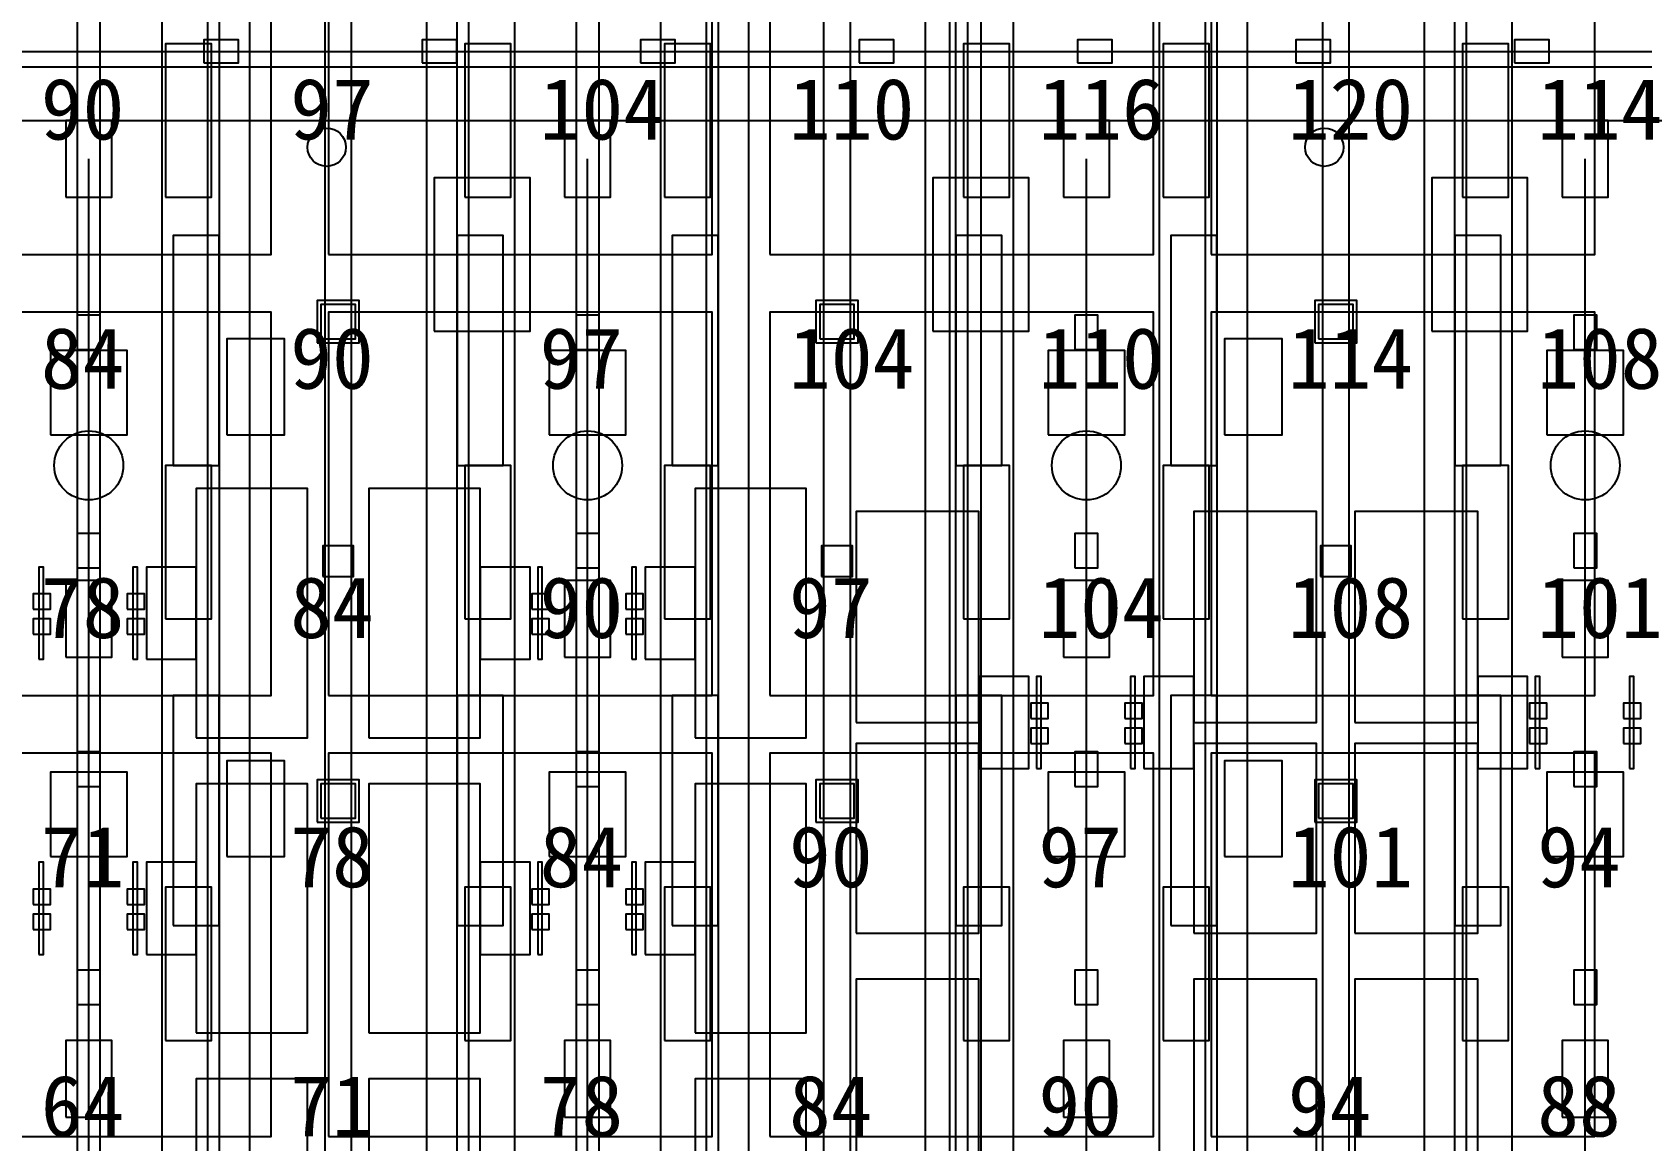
# Model space of a CAD drawing. Header units: metres. Extents: x -1640 to 1560, y -268 to 2338.
# Drawn here: x -243.22 to -201.28, y 1616.39 to 1645.3 of the extents above; entities that cross this region are included whole.
import ezdxf

# ---------------------------------------------------------------- set-up
doc = ezdxf.new("R2010")
doc.units = ezdxf.units.M
for name, color, linetype in [('1F_CHL', 4, 'Continuous'), ('1F_PUMP', 2, 'Continuous'), ('1F_SCR', 3, 'Continuous'), ('1F_STRUCT_COLUMN', 8, 'Continuous'), ('2F_CSF_LATERAL_RACK_CONCEPT', 9, 'Continuous'), ('2F_RFG', 5, 'Continuous'), ('2F_STRUCT_COLUMN', 8, 'Continuous'), ('2F_VMB', 6, 'Continuous'), ('3F_CLEANROOM_OVERHEAD_PIPE_DUCT_CONCEPT', 9, 'Continuous'), ('3F_CVD', 3, 'Continuous'), ('3F_EHS_EGRESS_DIST_M', 2, 'Continuous'), ('3F_EHS_EXTINGUISHER_HYDRANT_CABINET_CONCEPT', 1, 'Continuous'), ('3F_EHS_GAS_DETECTOR', 6, 'Continuous'), ('3F_FOUP', 5, 'Continuous'), ('3F_OHT', 9, 'Continuous'), ('3F_OHTV', 1, 'Continuous'), ('3F_PHOTO', 1, 'Continuous'), ('3F_STK', 3, 'Continuous'), ('3F_STRUCT_COLUMN', 8, 'Continuous'), ('3F_TBAR', 6, 'Continuous'), ('4F_FFU', 1, 'Continuous'), ('4F_STRUCT_PLENUM_TRUSS_CONCEPT', 9, 'Continuous'), ('5F_CHL', 4, 'Continuous'), ('5F_PUMP', 2, 'Continuous'), ('5F_SCR', 3, 'Continuous'), ('5F_STRUCT_COLUMN', 8, 'Continuous'), ('6F_CSF_LATERAL_RACK_CONCEPT', 9, 'Continuous'), ('6F_RFG', 5, 'Continuous'), ('6F_STRUCT_COLUMN', 8, 'Continuous'), ('6F_VMB', 6, 'Continuous'), ('7F_CLEANROOM_OVERHEAD_PIPE_DUCT_CONCEPT', 9, 'Continuous'), ('7F_CVD', 3, 'Continuous'), ('7F_EHS_EGRESS_DIST_M', 2, 'Continuous'), ('7F_EHS_EXTINGUISHER_HYDRANT_CABINET_CONCEPT', 1, 'Continuous'), ('7F_EHS_GAS_DETECTOR', 6, 'Continuous'), ('7F_FOUP', 5, 'Continuous'), ('7F_OHT', 9, 'Continuous'), ('7F_OHTV', 1, 'Continuous'), ('7F_PHOTO', 1, 'Continuous'), ('7F_STK', 3, 'Continuous'), ('7F_STRUCT_COLUMN', 8, 'Continuous'), ('7F_TBAR', 6, 'Continuous'), ('8F_FFU', 1, 'Continuous'), ('8F_STRUCT_PLENUM_TRUSS_CONCEPT', 9, 'Continuous'), ('EHS_TREATED_EXHAUST', 30, 'Continuous'), ('UTIL_PCW.R_CONCEPT', 1, 'Continuous'), ('UTIL_PCW.S_CONCEPT', 6, 'Continuous')]:
    doc.layers.add(name, color=color, linetype=linetype)

msp = doc.modelspace()

# ---------------------------------------------------------------- linework, layer by layer
at = {"layer": '1F_CHL'}
for points in [[(-238.15, 1634.8), (-236.65, 1634.8), (-236.65, 1637.3), (-238.15, 1637.3)], [(-212.15, 1634.8), (-210.65, 1634.8), (-210.65, 1637.3), (-212.15, 1637.3)], [(-238.15, 1623.8), (-236.65, 1623.8), (-236.65, 1626.3), (-238.15, 1626.3)], [(-212.15, 1623.8), (-210.65, 1623.8), (-210.65, 1626.3), (-212.15, 1626.3)]]:
    msp.add_lwpolyline(points, close=True, dxfattribs=at)
at = {"layer": '1F_PUMP'}
for points in [[(-239.75, 1641), (-238.55, 1641), (-238.55, 1645), (-239.75, 1645)], [(-231.95, 1641), (-230.75, 1641), (-230.75, 1645), (-231.95, 1645)], [(-226.75, 1641), (-225.55, 1641), (-225.55, 1645), (-226.75, 1645)], [(-218.95, 1641), (-217.75, 1641), (-217.75, 1645), (-218.95, 1645)], [(-213.75, 1641), (-212.55, 1641), (-212.55, 1645), (-213.75, 1645)], [(-205.95, 1641), (-204.75, 1641), (-204.75, 1645), (-205.95, 1645)], [(-239.75, 1630), (-238.55, 1630), (-238.55, 1634), (-239.75, 1634)], [(-231.95, 1630), (-230.75, 1630), (-230.75, 1634), (-231.95, 1634)], [(-226.75, 1630), (-225.55, 1630), (-225.55, 1634), (-226.75, 1634)], [(-218.95, 1630), (-217.75, 1630), (-217.75, 1634), (-218.95, 1634)], [(-213.75, 1630), (-212.55, 1630), (-212.55, 1634), (-213.75, 1634)], [(-205.95, 1630), (-204.75, 1630), (-204.75, 1634), (-205.95, 1634)], [(-239.75, 1619), (-238.55, 1619), (-238.55, 1623), (-239.75, 1623)], [(-231.95, 1619), (-230.75, 1619), (-230.75, 1623), (-231.95, 1623)], [(-226.75, 1619), (-225.55, 1619), (-225.55, 1623), (-226.75, 1623)], [(-218.95, 1619), (-217.75, 1619), (-217.75, 1623), (-218.95, 1623)], [(-213.75, 1619), (-212.55, 1619), (-212.55, 1623), (-213.75, 1623)], [(-205.95, 1619), (-204.75, 1619), (-204.75, 1623), (-205.95, 1623)]]:
    msp.add_lwpolyline(points, close=True, dxfattribs=at)
at = {"layer": '1F_SCR'}
for points in [[(-242.75, 1634.8), (-240.75, 1634.8), (-240.75, 1637), (-242.75, 1637)], [(-229.75, 1634.8), (-227.75, 1634.8), (-227.75, 1637), (-229.75, 1637)], [(-216.75, 1634.8), (-214.75, 1634.8), (-214.75, 1637), (-216.75, 1637)], [(-203.75, 1634.8), (-201.75, 1634.8), (-201.75, 1637), (-203.75, 1637)], [(-242.75, 1623.8), (-240.75, 1623.8), (-240.75, 1626), (-242.75, 1626)], [(-229.75, 1623.8), (-227.75, 1623.8), (-227.75, 1626), (-229.75, 1626)], [(-216.75, 1623.8), (-214.75, 1623.8), (-214.75, 1626), (-216.75, 1626)], [(-203.75, 1623.8), (-201.75, 1623.8), (-201.75, 1626), (-203.75, 1626)]]:
    msp.add_lwpolyline(points, close=True, dxfattribs=at)
at = {"layer": '1F_STRUCT_COLUMN'}
for points in [[(-235.8, 1637.2), (-234.7, 1637.2), (-234.7, 1638.3), (-235.8, 1638.3)], [(-222.8, 1637.2), (-221.7, 1637.2), (-221.7, 1638.3), (-222.8, 1638.3)], [(-209.8, 1637.2), (-208.7, 1637.2), (-208.7, 1638.3), (-209.8, 1638.3)], [(-235.8, 1624.7), (-234.7, 1624.7), (-234.7, 1625.8), (-235.8, 1625.8)], [(-222.8, 1624.7), (-221.7, 1624.7), (-221.7, 1625.8), (-222.8, 1625.8)], [(-209.8, 1624.7), (-208.7, 1624.7), (-208.7, 1625.8), (-209.8, 1625.8)]]:
    msp.add_lwpolyline(points, close=True, dxfattribs=at)
at = {"layer": '2F_CSF_LATERAL_RACK_CONCEPT'}
for points in [[(-238.35, 1573), (-237.55, 1573), (-237.55, 1719), (-238.35, 1719)], [(-232.95, 1573), (-232.15, 1573), (-232.15, 1719), (-232.95, 1719)], [(-225.35, 1573), (-224.55, 1573), (-224.55, 1719), (-225.35, 1719)], [(-219.95, 1573), (-219.15, 1573), (-219.15, 1719), (-219.95, 1719)], [(-212.35, 1573), (-211.55, 1573), (-211.55, 1719), (-212.35, 1719)], [(-206.95, 1573), (-206.15, 1573), (-206.15, 1719), (-206.95, 1719)]]:
    msp.add_lwpolyline(points, close=True, dxfattribs=at)
at = {"layer": '2F_RFG'}
for points in [[(-239.55, 1634), (-238.35, 1634), (-238.35, 1640), (-239.55, 1640)], [(-232.15, 1634), (-230.95, 1634), (-230.95, 1640), (-232.15, 1640)], [(-226.55, 1634), (-225.35, 1634), (-225.35, 1640), (-226.55, 1640)], [(-219.15, 1634), (-217.95, 1634), (-217.95, 1640), (-219.15, 1640)], [(-213.55, 1634), (-212.35, 1634), (-212.35, 1640), (-213.55, 1640)], [(-206.15, 1634), (-204.95, 1634), (-204.95, 1640), (-206.15, 1640)], [(-239.55, 1622), (-238.35, 1622), (-238.35, 1628), (-239.55, 1628)], [(-232.15, 1622), (-230.95, 1622), (-230.95, 1628), (-232.15, 1628)], [(-226.55, 1622), (-225.35, 1622), (-225.35, 1628), (-226.55, 1628)], [(-219.15, 1622), (-217.95, 1622), (-217.95, 1628), (-219.15, 1628)], [(-213.55, 1622), (-212.35, 1622), (-212.35, 1628), (-213.55, 1628)], [(-206.15, 1622), (-204.95, 1622), (-204.95, 1628), (-206.15, 1628)]]:
    msp.add_lwpolyline(points, close=True, dxfattribs=at)
at = {"layer": '2F_STRUCT_COLUMN'}
for points in [[(-235.7, 1637.3), (-234.8, 1637.3), (-234.8, 1638.2), (-235.7, 1638.2)], [(-222.7, 1637.3), (-221.8, 1637.3), (-221.8, 1638.2), (-222.7, 1638.2)], [(-209.7, 1637.3), (-208.8, 1637.3), (-208.8, 1638.2), (-209.7, 1638.2)], [(-235.7, 1624.8), (-234.8, 1624.8), (-234.8, 1625.7), (-235.7, 1625.7)], [(-222.7, 1624.8), (-221.8, 1624.8), (-221.8, 1625.7), (-222.7, 1625.7)], [(-209.7, 1624.8), (-208.8, 1624.8), (-208.8, 1625.7), (-209.7, 1625.7)]]:
    msp.add_lwpolyline(points, close=True, dxfattribs=at)
at = {"layer": '2F_VMB'}
for points in [[(-242.35, 1641), (-241.15, 1641), (-241.15, 1643), (-242.35, 1643)], [(-229.35, 1641), (-228.15, 1641), (-228.15, 1643), (-229.35, 1643)], [(-216.35, 1641), (-215.15, 1641), (-215.15, 1643), (-216.35, 1643)], [(-203.35, 1641), (-202.15, 1641), (-202.15, 1643), (-203.35, 1643)], [(-242.35, 1629), (-241.15, 1629), (-241.15, 1631), (-242.35, 1631)], [(-229.35, 1629), (-228.15, 1629), (-228.15, 1631), (-229.35, 1631)], [(-216.35, 1629), (-215.15, 1629), (-215.15, 1631), (-216.35, 1631)], [(-203.35, 1629), (-202.15, 1629), (-202.15, 1631), (-203.35, 1631)], [(-242.35, 1617), (-241.15, 1617), (-241.15, 1619), (-242.35, 1619)], [(-229.35, 1617), (-228.15, 1617), (-228.15, 1619), (-229.35, 1619)], [(-216.35, 1617), (-215.15, 1617), (-215.15, 1619), (-216.35, 1619)], [(-203.35, 1617), (-202.15, 1617), (-202.15, 1619), (-203.35, 1619)]]:
    msp.add_lwpolyline(points, close=True, dxfattribs=at)
at = {"layer": '3F_CLEANROOM_OVERHEAD_PIPE_DUCT_CONCEPT'}
for points in [[(-239.85, 1572), (-238.65, 1572), (-238.65, 1720), (-239.85, 1720)], [(-231.85, 1572), (-230.65, 1572), (-230.65, 1720), (-231.85, 1720)], [(-226.85, 1572), (-225.65, 1572), (-225.65, 1720), (-226.85, 1720)], [(-218.85, 1572), (-217.65, 1572), (-217.65, 1720), (-218.85, 1720)], [(-213.85, 1572), (-212.65, 1572), (-212.65, 1720), (-213.85, 1720)], [(-205.85, 1572), (-204.65, 1572), (-204.65, 1720), (-205.85, 1720)]]:
    msp.add_lwpolyline(points, close=True, dxfattribs=at)
at = {"layer": '3F_CVD'}
for points in [[(-238.95, 1626.9), (-236.05, 1626.9), (-236.05, 1633.4), (-238.95, 1633.4)], [(-234.45, 1626.9), (-231.55, 1626.9), (-231.55, 1633.4), (-234.45, 1633.4)], [(-225.95, 1626.9), (-223.05, 1626.9), (-223.05, 1633.4), (-225.95, 1633.4)], [(-240.25, 1628.95), (-238.95, 1628.95), (-238.95, 1631.35), (-240.25, 1631.35)], [(-231.55, 1628.95), (-230.25, 1628.95), (-230.25, 1631.35), (-231.55, 1631.35)], [(-227.25, 1628.95), (-225.95, 1628.95), (-225.95, 1631.35), (-227.25, 1631.35)], [(-238.95, 1619.2), (-236.05, 1619.2), (-236.05, 1625.7), (-238.95, 1625.7)], [(-234.45, 1619.2), (-231.55, 1619.2), (-231.55, 1625.7), (-234.45, 1625.7)], [(-225.95, 1619.2), (-223.05, 1619.2), (-223.05, 1625.7), (-225.95, 1625.7)], [(-240.25, 1621.25), (-238.95, 1621.25), (-238.95, 1623.65), (-240.25, 1623.65)], [(-231.55, 1621.25), (-230.25, 1621.25), (-230.25, 1623.65), (-231.55, 1623.65)], [(-227.25, 1621.25), (-225.95, 1621.25), (-225.95, 1623.65), (-227.25, 1623.65)], [(-238.95, 1611.5), (-236.05, 1611.5), (-236.05, 1618), (-238.95, 1618)], [(-234.45, 1611.5), (-231.55, 1611.5), (-231.55, 1618), (-234.45, 1618)], [(-225.95, 1611.5), (-223.05, 1611.5), (-223.05, 1618), (-225.95, 1618)]]:
    msp.add_lwpolyline(points, close=True, dxfattribs=at)
at = {"layer": '3F_EHS_EXTINGUISHER_HYDRANT_CABINET_CONCEPT'}
for centre in [(-235.55, 1642.3), (-209.55, 1642.3)]:
    msp.add_circle(centre, 0.5, dxfattribs=at)
at = {"layer": '3F_EHS_GAS_DETECTOR'}
for centre in [(-241.75, 1634), (-228.75, 1634), (-215.75, 1634), (-202.75, 1634)]:
    msp.add_circle(centre, 0.9, dxfattribs=at)
at = {"layer": '3F_FOUP'}
for points in [[(-243.2, 1630.25), (-242.75, 1630.25), (-242.75, 1630.65), (-243.2, 1630.65)], [(-240.75, 1630.25), (-240.3, 1630.25), (-240.3, 1630.65), (-240.75, 1630.65)], [(-230.2, 1630.25), (-229.75, 1630.25), (-229.75, 1630.65), (-230.2, 1630.65)], [(-227.75, 1630.25), (-227.3, 1630.25), (-227.3, 1630.65), (-227.75, 1630.65)], [(-243.2, 1629.6), (-242.75, 1629.6), (-242.75, 1630), (-243.2, 1630)], [(-240.75, 1629.6), (-240.3, 1629.6), (-240.3, 1630), (-240.75, 1630)], [(-230.2, 1629.6), (-229.75, 1629.6), (-229.75, 1630), (-230.2, 1630)], [(-227.75, 1629.6), (-227.3, 1629.6), (-227.3, 1630), (-227.75, 1630)], [(-217.2, 1627.4), (-216.75, 1627.4), (-216.75, 1627.8), (-217.2, 1627.8)], [(-214.75, 1627.4), (-214.3, 1627.4), (-214.3, 1627.8), (-214.75, 1627.8)], [(-204.2, 1627.4), (-203.75, 1627.4), (-203.75, 1627.8), (-204.2, 1627.8)], [(-201.75, 1627.4), (-201.3, 1627.4), (-201.3, 1627.8), (-201.75, 1627.8)], [(-217.2, 1626.75), (-216.75, 1626.75), (-216.75, 1627.15), (-217.2, 1627.15)], [(-214.75, 1626.75), (-214.3, 1626.75), (-214.3, 1627.15), (-214.75, 1627.15)], [(-204.2, 1626.75), (-203.75, 1626.75), (-203.75, 1627.15), (-204.2, 1627.15)], [(-201.75, 1626.75), (-201.3, 1626.75), (-201.3, 1627.15), (-201.75, 1627.15)], [(-243.2, 1622.55), (-242.75, 1622.55), (-242.75, 1622.95), (-243.2, 1622.95)], [(-240.75, 1622.55), (-240.3, 1622.55), (-240.3, 1622.95), (-240.75, 1622.95)], [(-230.2, 1622.55), (-229.75, 1622.55), (-229.75, 1622.95), (-230.2, 1622.95)], [(-227.75, 1622.55), (-227.3, 1622.55), (-227.3, 1622.95), (-227.75, 1622.95)], [(-243.2, 1621.9), (-242.75, 1621.9), (-242.75, 1622.3), (-243.2, 1622.3)], [(-240.75, 1621.9), (-240.3, 1621.9), (-240.3, 1622.3), (-240.75, 1622.3)], [(-230.2, 1621.9), (-229.75, 1621.9), (-229.75, 1622.3), (-230.2, 1622.3)], [(-227.75, 1621.9), (-227.3, 1621.9), (-227.3, 1622.3), (-227.75, 1622.3)]]:
    msp.add_lwpolyline(points, close=True, dxfattribs=at)
at = {"layer": '3F_OHT'}
for p, q in [((-281, 1644.8), (-59.5, 1644.8)), ((-241.75, 1572), (-241.75, 1642)), ((-228.75, 1572), (-228.75, 1642)), ((-215.75, 1572), (-215.75, 1642)), ((-202.75, 1572), (-202.75, 1642))]:
    msp.add_line(p, q, dxfattribs=at)
at = {"layer": '3F_OHTV'}
for points in [[(-238.75, 1644.5), (-237.85, 1644.5), (-237.85, 1645.1), (-238.75, 1645.1)], [(-233.06, 1644.5), (-232.16, 1644.5), (-232.16, 1645.1), (-233.06, 1645.1)], [(-227.37, 1644.5), (-226.47, 1644.5), (-226.47, 1645.1), (-227.37, 1645.1)], [(-221.67, 1644.5), (-220.77, 1644.5), (-220.77, 1645.1), (-221.67, 1645.1)], [(-215.98, 1644.5), (-215.08, 1644.5), (-215.08, 1645.1), (-215.98, 1645.1)], [(-210.29, 1644.5), (-209.39, 1644.5), (-209.39, 1645.1), (-210.29, 1645.1)], [(-204.59, 1644.5), (-203.69, 1644.5), (-203.69, 1645.1), (-204.59, 1645.1)], [(-242.05, 1637.02), (-241.45, 1637.02), (-241.45, 1637.92), (-242.05, 1637.92)], [(-229.05, 1637.02), (-228.45, 1637.02), (-228.45, 1637.92), (-229.05, 1637.92)], [(-216.05, 1637.02), (-215.45, 1637.02), (-215.45, 1637.92), (-216.05, 1637.92)], [(-203.05, 1637.02), (-202.45, 1637.02), (-202.45, 1637.92), (-203.05, 1637.92)], [(-242.05, 1631.33), (-241.45, 1631.33), (-241.45, 1632.23), (-242.05, 1632.23)], [(-229.05, 1631.33), (-228.45, 1631.33), (-228.45, 1632.23), (-229.05, 1632.23)], [(-216.05, 1631.33), (-215.45, 1631.33), (-215.45, 1632.23), (-216.05, 1632.23)], [(-203.05, 1631.33), (-202.45, 1631.33), (-202.45, 1632.23), (-203.05, 1632.23)], [(-242.05, 1625.63), (-241.45, 1625.63), (-241.45, 1626.53), (-242.05, 1626.53)], [(-229.05, 1625.63), (-228.45, 1625.63), (-228.45, 1626.53), (-229.05, 1626.53)], [(-216.05, 1625.63), (-215.45, 1625.63), (-215.45, 1626.53), (-216.05, 1626.53)], [(-203.05, 1625.63), (-202.45, 1625.63), (-202.45, 1626.53), (-203.05, 1626.53)], [(-242.05, 1619.94), (-241.45, 1619.94), (-241.45, 1620.84), (-242.05, 1620.84)], [(-229.05, 1619.94), (-228.45, 1619.94), (-228.45, 1620.84), (-229.05, 1620.84)], [(-216.05, 1619.94), (-215.45, 1619.94), (-215.45, 1620.84), (-216.05, 1620.84)], [(-203.05, 1619.94), (-202.45, 1619.94), (-202.45, 1620.84), (-203.05, 1620.84)]]:
    msp.add_lwpolyline(points, close=True, dxfattribs=at)
at = {"layer": '3F_PHOTO'}
for points in [[(-221.75, 1627.3), (-218.55, 1627.3), (-218.55, 1632.8), (-221.75, 1632.8)], [(-212.95, 1627.3), (-209.75, 1627.3), (-209.75, 1632.8), (-212.95, 1632.8)], [(-208.75, 1627.3), (-205.55, 1627.3), (-205.55, 1632.8), (-208.75, 1632.8)], [(-218.55, 1626.1), (-217.25, 1626.1), (-217.25, 1628.5), (-218.55, 1628.5)], [(-214.25, 1626.1), (-212.95, 1626.1), (-212.95, 1628.5), (-214.25, 1628.5)], [(-205.55, 1626.1), (-204.25, 1626.1), (-204.25, 1628.5), (-205.55, 1628.5)], [(-221.75, 1621.8), (-218.55, 1621.8), (-218.55, 1626.75), (-221.75, 1626.75)], [(-212.95, 1621.8), (-209.75, 1621.8), (-209.75, 1626.75), (-212.95, 1626.75)], [(-208.75, 1621.8), (-205.55, 1621.8), (-205.55, 1626.75), (-208.75, 1626.75)], [(-221.75, 1615.1), (-218.55, 1615.1), (-218.55, 1620.6), (-221.75, 1620.6)], [(-212.95, 1615.1), (-209.75, 1615.1), (-209.75, 1620.6), (-212.95, 1620.6)], [(-208.75, 1615.1), (-205.55, 1615.1), (-205.55, 1620.6), (-208.75, 1620.6)]]:
    msp.add_lwpolyline(points, close=True, dxfattribs=at)
at = {"layer": '3F_STK'}
for points in [[(-232.75, 1637.5), (-230.25, 1637.5), (-230.25, 1641.5), (-232.75, 1641.5)], [(-219.75, 1637.5), (-217.25, 1637.5), (-217.25, 1641.5), (-219.75, 1641.5)], [(-206.75, 1637.5), (-204.25, 1637.5), (-204.25, 1641.5), (-206.75, 1641.5)]]:
    msp.add_lwpolyline(points, close=True, dxfattribs=at)
at = {"layer": '3F_STRUCT_COLUMN'}
for points in [[(-235.65, 1631.1), (-234.85, 1631.1), (-234.85, 1631.9), (-235.65, 1631.9)], [(-222.65, 1631.1), (-221.85, 1631.1), (-221.85, 1631.9), (-222.65, 1631.9)], [(-209.65, 1631.1), (-208.85, 1631.1), (-208.85, 1631.9), (-209.65, 1631.9)]]:
    msp.add_lwpolyline(points, close=True, dxfattribs=at)
at = {"layer": '3F_TBAR'}
for points in [[(-243.05, 1628.95), (-242.93, 1628.95), (-242.93, 1631.35), (-243.05, 1631.35)], [(-240.6, 1628.95), (-240.48, 1628.95), (-240.48, 1631.35), (-240.6, 1631.35)], [(-230.05, 1628.95), (-229.93, 1628.95), (-229.93, 1631.35), (-230.05, 1631.35)], [(-227.6, 1628.95), (-227.48, 1628.95), (-227.48, 1631.35), (-227.6, 1631.35)], [(-217.05, 1626.1), (-216.93, 1626.1), (-216.93, 1628.5), (-217.05, 1628.5)], [(-214.6, 1626.1), (-214.48, 1626.1), (-214.48, 1628.5), (-214.6, 1628.5)], [(-204.05, 1626.1), (-203.93, 1626.1), (-203.93, 1628.5), (-204.05, 1628.5)], [(-201.6, 1626.1), (-201.48, 1626.1), (-201.48, 1628.5), (-201.6, 1628.5)], [(-243.05, 1621.25), (-242.93, 1621.25), (-242.93, 1623.65), (-243.05, 1623.65)], [(-240.6, 1621.25), (-240.48, 1621.25), (-240.48, 1623.65), (-240.6, 1623.65)], [(-230.05, 1621.25), (-229.93, 1621.25), (-229.93, 1623.65), (-230.05, 1623.65)], [(-227.6, 1621.25), (-227.48, 1621.25), (-227.48, 1623.65), (-227.6, 1623.65)]]:
    msp.add_lwpolyline(points, close=True, dxfattribs=at)
at = {"layer": '4F_FFU'}
for points in [[(-247, 1639.5), (-237, 1639.5), (-237, 1649.5), (-247, 1649.5)], [(-235.5, 1639.5), (-225.5, 1639.5), (-225.5, 1649.5), (-235.5, 1649.5)], [(-224, 1639.5), (-214, 1639.5), (-214, 1649.5), (-224, 1649.5)], [(-212.5, 1639.5), (-202.5, 1639.5), (-202.5, 1649.5), (-212.5, 1649.5)], [(-247, 1628), (-237, 1628), (-237, 1638), (-247, 1638)], [(-235.5, 1628), (-225.5, 1628), (-225.5, 1638), (-235.5, 1638)], [(-224, 1628), (-214, 1628), (-214, 1638), (-224, 1638)], [(-212.5, 1628), (-202.5, 1628), (-202.5, 1638), (-212.5, 1638)], [(-247, 1616.5), (-237, 1616.5), (-237, 1626.5), (-247, 1626.5)], [(-235.5, 1616.5), (-225.5, 1616.5), (-225.5, 1626.5), (-235.5, 1626.5)], [(-224, 1616.5), (-214, 1616.5), (-214, 1626.5), (-224, 1626.5)], [(-212.5, 1616.5), (-202.5, 1616.5), (-202.5, 1626.5), (-212.5, 1626.5)]]:
    msp.add_lwpolyline(points, close=True, dxfattribs=at)
at = {"layer": '4F_STRUCT_PLENUM_TRUSS_CONCEPT'}
for points in [[(-235.6, 1569), (-234.9, 1569), (-234.9, 1723), (-235.6, 1723)], [(-222.6, 1569), (-221.9, 1569), (-221.9, 1723), (-222.6, 1723)], [(-209.6, 1569), (-208.9, 1569), (-208.9, 1723), (-209.6, 1723)]]:
    msp.add_lwpolyline(points, close=True, dxfattribs=at)
at = {"layer": '5F_CHL'}
for points in [[(-238.15, 1634.8), (-236.65, 1634.8), (-236.65, 1637.3), (-238.15, 1637.3)], [(-212.15, 1634.8), (-210.65, 1634.8), (-210.65, 1637.3), (-212.15, 1637.3)], [(-238.15, 1623.8), (-236.65, 1623.8), (-236.65, 1626.3), (-238.15, 1626.3)], [(-212.15, 1623.8), (-210.65, 1623.8), (-210.65, 1626.3), (-212.15, 1626.3)]]:
    msp.add_lwpolyline(points, close=True, dxfattribs=at)
at = {"layer": '5F_PUMP'}
for points in [[(-239.75, 1641), (-238.55, 1641), (-238.55, 1645), (-239.75, 1645)], [(-231.95, 1641), (-230.75, 1641), (-230.75, 1645), (-231.95, 1645)], [(-226.75, 1641), (-225.55, 1641), (-225.55, 1645), (-226.75, 1645)], [(-218.95, 1641), (-217.75, 1641), (-217.75, 1645), (-218.95, 1645)], [(-213.75, 1641), (-212.55, 1641), (-212.55, 1645), (-213.75, 1645)], [(-205.95, 1641), (-204.75, 1641), (-204.75, 1645), (-205.95, 1645)], [(-239.75, 1630), (-238.55, 1630), (-238.55, 1634), (-239.75, 1634)], [(-231.95, 1630), (-230.75, 1630), (-230.75, 1634), (-231.95, 1634)], [(-226.75, 1630), (-225.55, 1630), (-225.55, 1634), (-226.75, 1634)], [(-218.95, 1630), (-217.75, 1630), (-217.75, 1634), (-218.95, 1634)], [(-213.75, 1630), (-212.55, 1630), (-212.55, 1634), (-213.75, 1634)], [(-205.95, 1630), (-204.75, 1630), (-204.75, 1634), (-205.95, 1634)], [(-239.75, 1619), (-238.55, 1619), (-238.55, 1623), (-239.75, 1623)], [(-231.95, 1619), (-230.75, 1619), (-230.75, 1623), (-231.95, 1623)], [(-226.75, 1619), (-225.55, 1619), (-225.55, 1623), (-226.75, 1623)], [(-218.95, 1619), (-217.75, 1619), (-217.75, 1623), (-218.95, 1623)], [(-213.75, 1619), (-212.55, 1619), (-212.55, 1623), (-213.75, 1623)], [(-205.95, 1619), (-204.75, 1619), (-204.75, 1623), (-205.95, 1623)]]:
    msp.add_lwpolyline(points, close=True, dxfattribs=at)
at = {"layer": '5F_SCR'}
for points in [[(-242.75, 1634.8), (-240.75, 1634.8), (-240.75, 1637), (-242.75, 1637)], [(-229.75, 1634.8), (-227.75, 1634.8), (-227.75, 1637), (-229.75, 1637)], [(-216.75, 1634.8), (-214.75, 1634.8), (-214.75, 1637), (-216.75, 1637)], [(-203.75, 1634.8), (-201.75, 1634.8), (-201.75, 1637), (-203.75, 1637)], [(-242.75, 1623.8), (-240.75, 1623.8), (-240.75, 1626), (-242.75, 1626)], [(-229.75, 1623.8), (-227.75, 1623.8), (-227.75, 1626), (-229.75, 1626)], [(-216.75, 1623.8), (-214.75, 1623.8), (-214.75, 1626), (-216.75, 1626)], [(-203.75, 1623.8), (-201.75, 1623.8), (-201.75, 1626), (-203.75, 1626)]]:
    msp.add_lwpolyline(points, close=True, dxfattribs=at)
at = {"layer": '5F_STRUCT_COLUMN'}
for points in [[(-235.8, 1637.2), (-234.7, 1637.2), (-234.7, 1638.3), (-235.8, 1638.3)], [(-222.8, 1637.2), (-221.7, 1637.2), (-221.7, 1638.3), (-222.8, 1638.3)], [(-209.8, 1637.2), (-208.7, 1637.2), (-208.7, 1638.3), (-209.8, 1638.3)], [(-235.8, 1624.7), (-234.7, 1624.7), (-234.7, 1625.8), (-235.8, 1625.8)], [(-222.8, 1624.7), (-221.7, 1624.7), (-221.7, 1625.8), (-222.8, 1625.8)], [(-209.8, 1624.7), (-208.7, 1624.7), (-208.7, 1625.8), (-209.8, 1625.8)]]:
    msp.add_lwpolyline(points, close=True, dxfattribs=at)
at = {"layer": '6F_CSF_LATERAL_RACK_CONCEPT'}
for points in [[(-238.35, 1573), (-237.55, 1573), (-237.55, 1719), (-238.35, 1719)], [(-232.95, 1573), (-232.15, 1573), (-232.15, 1719), (-232.95, 1719)], [(-225.35, 1573), (-224.55, 1573), (-224.55, 1719), (-225.35, 1719)], [(-219.95, 1573), (-219.15, 1573), (-219.15, 1719), (-219.95, 1719)], [(-212.35, 1573), (-211.55, 1573), (-211.55, 1719), (-212.35, 1719)], [(-206.95, 1573), (-206.15, 1573), (-206.15, 1719), (-206.95, 1719)]]:
    msp.add_lwpolyline(points, close=True, dxfattribs=at)
at = {"layer": '6F_RFG'}
for points in [[(-239.55, 1634), (-238.35, 1634), (-238.35, 1640), (-239.55, 1640)], [(-232.15, 1634), (-230.95, 1634), (-230.95, 1640), (-232.15, 1640)], [(-226.55, 1634), (-225.35, 1634), (-225.35, 1640), (-226.55, 1640)], [(-219.15, 1634), (-217.95, 1634), (-217.95, 1640), (-219.15, 1640)], [(-213.55, 1634), (-212.35, 1634), (-212.35, 1640), (-213.55, 1640)], [(-206.15, 1634), (-204.95, 1634), (-204.95, 1640), (-206.15, 1640)], [(-239.55, 1622), (-238.35, 1622), (-238.35, 1628), (-239.55, 1628)], [(-232.15, 1622), (-230.95, 1622), (-230.95, 1628), (-232.15, 1628)], [(-226.55, 1622), (-225.35, 1622), (-225.35, 1628), (-226.55, 1628)], [(-219.15, 1622), (-217.95, 1622), (-217.95, 1628), (-219.15, 1628)], [(-213.55, 1622), (-212.35, 1622), (-212.35, 1628), (-213.55, 1628)], [(-206.15, 1622), (-204.95, 1622), (-204.95, 1628), (-206.15, 1628)]]:
    msp.add_lwpolyline(points, close=True, dxfattribs=at)
at = {"layer": '6F_STRUCT_COLUMN'}
for points in [[(-235.7, 1637.3), (-234.8, 1637.3), (-234.8, 1638.2), (-235.7, 1638.2)], [(-222.7, 1637.3), (-221.8, 1637.3), (-221.8, 1638.2), (-222.7, 1638.2)], [(-209.7, 1637.3), (-208.8, 1637.3), (-208.8, 1638.2), (-209.7, 1638.2)], [(-235.7, 1624.8), (-234.8, 1624.8), (-234.8, 1625.7), (-235.7, 1625.7)], [(-222.7, 1624.8), (-221.8, 1624.8), (-221.8, 1625.7), (-222.7, 1625.7)], [(-209.7, 1624.8), (-208.8, 1624.8), (-208.8, 1625.7), (-209.7, 1625.7)]]:
    msp.add_lwpolyline(points, close=True, dxfattribs=at)
at = {"layer": '6F_VMB'}
for points in [[(-242.35, 1641), (-241.15, 1641), (-241.15, 1643), (-242.35, 1643)], [(-229.35, 1641), (-228.15, 1641), (-228.15, 1643), (-229.35, 1643)], [(-216.35, 1641), (-215.15, 1641), (-215.15, 1643), (-216.35, 1643)], [(-203.35, 1641), (-202.15, 1641), (-202.15, 1643), (-203.35, 1643)], [(-242.35, 1629), (-241.15, 1629), (-241.15, 1631), (-242.35, 1631)], [(-229.35, 1629), (-228.15, 1629), (-228.15, 1631), (-229.35, 1631)], [(-216.35, 1629), (-215.15, 1629), (-215.15, 1631), (-216.35, 1631)], [(-203.35, 1629), (-202.15, 1629), (-202.15, 1631), (-203.35, 1631)], [(-242.35, 1617), (-241.15, 1617), (-241.15, 1619), (-242.35, 1619)], [(-229.35, 1617), (-228.15, 1617), (-228.15, 1619), (-229.35, 1619)], [(-216.35, 1617), (-215.15, 1617), (-215.15, 1619), (-216.35, 1619)], [(-203.35, 1617), (-202.15, 1617), (-202.15, 1619), (-203.35, 1619)]]:
    msp.add_lwpolyline(points, close=True, dxfattribs=at)
at = {"layer": '7F_CLEANROOM_OVERHEAD_PIPE_DUCT_CONCEPT'}
for points in [[(-239.85, 1572), (-238.65, 1572), (-238.65, 1720), (-239.85, 1720)], [(-231.85, 1572), (-230.65, 1572), (-230.65, 1720), (-231.85, 1720)], [(-226.85, 1572), (-225.65, 1572), (-225.65, 1720), (-226.85, 1720)], [(-218.85, 1572), (-217.65, 1572), (-217.65, 1720), (-218.85, 1720)], [(-213.85, 1572), (-212.65, 1572), (-212.65, 1720), (-213.85, 1720)], [(-205.85, 1572), (-204.65, 1572), (-204.65, 1720), (-205.85, 1720)]]:
    msp.add_lwpolyline(points, close=True, dxfattribs=at)
at = {"layer": '7F_CVD'}
for points in [[(-238.95, 1626.9), (-236.05, 1626.9), (-236.05, 1633.4), (-238.95, 1633.4)], [(-234.45, 1626.9), (-231.55, 1626.9), (-231.55, 1633.4), (-234.45, 1633.4)], [(-225.95, 1626.9), (-223.05, 1626.9), (-223.05, 1633.4), (-225.95, 1633.4)], [(-240.25, 1628.95), (-238.95, 1628.95), (-238.95, 1631.35), (-240.25, 1631.35)], [(-231.55, 1628.95), (-230.25, 1628.95), (-230.25, 1631.35), (-231.55, 1631.35)], [(-227.25, 1628.95), (-225.95, 1628.95), (-225.95, 1631.35), (-227.25, 1631.35)], [(-238.95, 1619.2), (-236.05, 1619.2), (-236.05, 1625.7), (-238.95, 1625.7)], [(-234.45, 1619.2), (-231.55, 1619.2), (-231.55, 1625.7), (-234.45, 1625.7)], [(-225.95, 1619.2), (-223.05, 1619.2), (-223.05, 1625.7), (-225.95, 1625.7)], [(-240.25, 1621.25), (-238.95, 1621.25), (-238.95, 1623.65), (-240.25, 1623.65)], [(-231.55, 1621.25), (-230.25, 1621.25), (-230.25, 1623.65), (-231.55, 1623.65)], [(-227.25, 1621.25), (-225.95, 1621.25), (-225.95, 1623.65), (-227.25, 1623.65)], [(-238.95, 1611.5), (-236.05, 1611.5), (-236.05, 1618), (-238.95, 1618)], [(-234.45, 1611.5), (-231.55, 1611.5), (-231.55, 1618), (-234.45, 1618)], [(-225.95, 1611.5), (-223.05, 1611.5), (-223.05, 1618), (-225.95, 1618)]]:
    msp.add_lwpolyline(points, close=True, dxfattribs=at)
at = {"layer": '7F_EHS_EXTINGUISHER_HYDRANT_CABINET_CONCEPT'}
for centre in [(-235.55, 1642.3), (-209.55, 1642.3)]:
    msp.add_circle(centre, 0.5, dxfattribs=at)
at = {"layer": '7F_EHS_GAS_DETECTOR'}
for centre in [(-241.75, 1634), (-228.75, 1634), (-215.75, 1634), (-202.75, 1634)]:
    msp.add_circle(centre, 0.9, dxfattribs=at)
at = {"layer": '7F_FOUP'}
for points in [[(-243.2, 1630.25), (-242.75, 1630.25), (-242.75, 1630.65), (-243.2, 1630.65)], [(-240.75, 1630.25), (-240.3, 1630.25), (-240.3, 1630.65), (-240.75, 1630.65)], [(-230.2, 1630.25), (-229.75, 1630.25), (-229.75, 1630.65), (-230.2, 1630.65)], [(-227.75, 1630.25), (-227.3, 1630.25), (-227.3, 1630.65), (-227.75, 1630.65)], [(-243.2, 1629.6), (-242.75, 1629.6), (-242.75, 1630), (-243.2, 1630)], [(-240.75, 1629.6), (-240.3, 1629.6), (-240.3, 1630), (-240.75, 1630)], [(-230.2, 1629.6), (-229.75, 1629.6), (-229.75, 1630), (-230.2, 1630)], [(-227.75, 1629.6), (-227.3, 1629.6), (-227.3, 1630), (-227.75, 1630)], [(-217.2, 1627.4), (-216.75, 1627.4), (-216.75, 1627.8), (-217.2, 1627.8)], [(-214.75, 1627.4), (-214.3, 1627.4), (-214.3, 1627.8), (-214.75, 1627.8)], [(-204.2, 1627.4), (-203.75, 1627.4), (-203.75, 1627.8), (-204.2, 1627.8)], [(-201.75, 1627.4), (-201.3, 1627.4), (-201.3, 1627.8), (-201.75, 1627.8)], [(-217.2, 1626.75), (-216.75, 1626.75), (-216.75, 1627.15), (-217.2, 1627.15)], [(-214.75, 1626.75), (-214.3, 1626.75), (-214.3, 1627.15), (-214.75, 1627.15)], [(-204.2, 1626.75), (-203.75, 1626.75), (-203.75, 1627.15), (-204.2, 1627.15)], [(-201.75, 1626.75), (-201.3, 1626.75), (-201.3, 1627.15), (-201.75, 1627.15)], [(-243.2, 1622.55), (-242.75, 1622.55), (-242.75, 1622.95), (-243.2, 1622.95)], [(-240.75, 1622.55), (-240.3, 1622.55), (-240.3, 1622.95), (-240.75, 1622.95)], [(-230.2, 1622.55), (-229.75, 1622.55), (-229.75, 1622.95), (-230.2, 1622.95)], [(-227.75, 1622.55), (-227.3, 1622.55), (-227.3, 1622.95), (-227.75, 1622.95)], [(-243.2, 1621.9), (-242.75, 1621.9), (-242.75, 1622.3), (-243.2, 1622.3)], [(-240.75, 1621.9), (-240.3, 1621.9), (-240.3, 1622.3), (-240.75, 1622.3)], [(-230.2, 1621.9), (-229.75, 1621.9), (-229.75, 1622.3), (-230.2, 1622.3)], [(-227.75, 1621.9), (-227.3, 1621.9), (-227.3, 1622.3), (-227.75, 1622.3)]]:
    msp.add_lwpolyline(points, close=True, dxfattribs=at)
at = {"layer": '7F_OHT'}
for p, q in [((-281, 1644.8), (-59.5, 1644.8)), ((-241.75, 1572), (-241.75, 1642)), ((-228.75, 1572), (-228.75, 1642)), ((-215.75, 1572), (-215.75, 1642)), ((-202.75, 1572), (-202.75, 1642))]:
    msp.add_line(p, q, dxfattribs=at)
at = {"layer": '7F_OHTV'}
for points in [[(-238.75, 1644.5), (-237.85, 1644.5), (-237.85, 1645.1), (-238.75, 1645.1)], [(-233.06, 1644.5), (-232.16, 1644.5), (-232.16, 1645.1), (-233.06, 1645.1)], [(-227.37, 1644.5), (-226.47, 1644.5), (-226.47, 1645.1), (-227.37, 1645.1)], [(-221.67, 1644.5), (-220.77, 1644.5), (-220.77, 1645.1), (-221.67, 1645.1)], [(-215.98, 1644.5), (-215.08, 1644.5), (-215.08, 1645.1), (-215.98, 1645.1)], [(-210.29, 1644.5), (-209.39, 1644.5), (-209.39, 1645.1), (-210.29, 1645.1)], [(-204.59, 1644.5), (-203.69, 1644.5), (-203.69, 1645.1), (-204.59, 1645.1)], [(-242.05, 1637.02), (-241.45, 1637.02), (-241.45, 1637.92), (-242.05, 1637.92)], [(-229.05, 1637.02), (-228.45, 1637.02), (-228.45, 1637.92), (-229.05, 1637.92)], [(-216.05, 1637.02), (-215.45, 1637.02), (-215.45, 1637.92), (-216.05, 1637.92)], [(-203.05, 1637.02), (-202.45, 1637.02), (-202.45, 1637.92), (-203.05, 1637.92)], [(-242.05, 1631.33), (-241.45, 1631.33), (-241.45, 1632.23), (-242.05, 1632.23)], [(-229.05, 1631.33), (-228.45, 1631.33), (-228.45, 1632.23), (-229.05, 1632.23)], [(-216.05, 1631.33), (-215.45, 1631.33), (-215.45, 1632.23), (-216.05, 1632.23)], [(-203.05, 1631.33), (-202.45, 1631.33), (-202.45, 1632.23), (-203.05, 1632.23)], [(-242.05, 1625.63), (-241.45, 1625.63), (-241.45, 1626.53), (-242.05, 1626.53)], [(-229.05, 1625.63), (-228.45, 1625.63), (-228.45, 1626.53), (-229.05, 1626.53)], [(-216.05, 1625.63), (-215.45, 1625.63), (-215.45, 1626.53), (-216.05, 1626.53)], [(-203.05, 1625.63), (-202.45, 1625.63), (-202.45, 1626.53), (-203.05, 1626.53)], [(-242.05, 1619.94), (-241.45, 1619.94), (-241.45, 1620.84), (-242.05, 1620.84)], [(-229.05, 1619.94), (-228.45, 1619.94), (-228.45, 1620.84), (-229.05, 1620.84)], [(-216.05, 1619.94), (-215.45, 1619.94), (-215.45, 1620.84), (-216.05, 1620.84)], [(-203.05, 1619.94), (-202.45, 1619.94), (-202.45, 1620.84), (-203.05, 1620.84)]]:
    msp.add_lwpolyline(points, close=True, dxfattribs=at)
at = {"layer": '7F_PHOTO'}
for points in [[(-221.75, 1627.3), (-218.55, 1627.3), (-218.55, 1632.8), (-221.75, 1632.8)], [(-212.95, 1627.3), (-209.75, 1627.3), (-209.75, 1632.8), (-212.95, 1632.8)], [(-208.75, 1627.3), (-205.55, 1627.3), (-205.55, 1632.8), (-208.75, 1632.8)], [(-218.55, 1626.1), (-217.25, 1626.1), (-217.25, 1628.5), (-218.55, 1628.5)], [(-214.25, 1626.1), (-212.95, 1626.1), (-212.95, 1628.5), (-214.25, 1628.5)], [(-205.55, 1626.1), (-204.25, 1626.1), (-204.25, 1628.5), (-205.55, 1628.5)], [(-221.75, 1621.8), (-218.55, 1621.8), (-218.55, 1626.75), (-221.75, 1626.75)], [(-212.95, 1621.8), (-209.75, 1621.8), (-209.75, 1626.75), (-212.95, 1626.75)], [(-208.75, 1621.8), (-205.55, 1621.8), (-205.55, 1626.75), (-208.75, 1626.75)], [(-221.75, 1615.1), (-218.55, 1615.1), (-218.55, 1620.6), (-221.75, 1620.6)], [(-212.95, 1615.1), (-209.75, 1615.1), (-209.75, 1620.6), (-212.95, 1620.6)], [(-208.75, 1615.1), (-205.55, 1615.1), (-205.55, 1620.6), (-208.75, 1620.6)]]:
    msp.add_lwpolyline(points, close=True, dxfattribs=at)
at = {"layer": '7F_STK'}
for points in [[(-232.75, 1637.5), (-230.25, 1637.5), (-230.25, 1641.5), (-232.75, 1641.5)], [(-219.75, 1637.5), (-217.25, 1637.5), (-217.25, 1641.5), (-219.75, 1641.5)], [(-206.75, 1637.5), (-204.25, 1637.5), (-204.25, 1641.5), (-206.75, 1641.5)]]:
    msp.add_lwpolyline(points, close=True, dxfattribs=at)
at = {"layer": '7F_STRUCT_COLUMN'}
for points in [[(-235.65, 1631.1), (-234.85, 1631.1), (-234.85, 1631.9), (-235.65, 1631.9)], [(-222.65, 1631.1), (-221.85, 1631.1), (-221.85, 1631.9), (-222.65, 1631.9)], [(-209.65, 1631.1), (-208.85, 1631.1), (-208.85, 1631.9), (-209.65, 1631.9)]]:
    msp.add_lwpolyline(points, close=True, dxfattribs=at)
at = {"layer": '7F_TBAR'}
for points in [[(-243.05, 1628.95), (-242.93, 1628.95), (-242.93, 1631.35), (-243.05, 1631.35)], [(-240.6, 1628.95), (-240.48, 1628.95), (-240.48, 1631.35), (-240.6, 1631.35)], [(-230.05, 1628.95), (-229.93, 1628.95), (-229.93, 1631.35), (-230.05, 1631.35)], [(-227.6, 1628.95), (-227.48, 1628.95), (-227.48, 1631.35), (-227.6, 1631.35)], [(-217.05, 1626.1), (-216.93, 1626.1), (-216.93, 1628.5), (-217.05, 1628.5)], [(-214.6, 1626.1), (-214.48, 1626.1), (-214.48, 1628.5), (-214.6, 1628.5)], [(-204.05, 1626.1), (-203.93, 1626.1), (-203.93, 1628.5), (-204.05, 1628.5)], [(-201.6, 1626.1), (-201.48, 1626.1), (-201.48, 1628.5), (-201.6, 1628.5)], [(-243.05, 1621.25), (-242.93, 1621.25), (-242.93, 1623.65), (-243.05, 1623.65)], [(-240.6, 1621.25), (-240.48, 1621.25), (-240.48, 1623.65), (-240.6, 1623.65)], [(-230.05, 1621.25), (-229.93, 1621.25), (-229.93, 1623.65), (-230.05, 1623.65)], [(-227.6, 1621.25), (-227.48, 1621.25), (-227.48, 1623.65), (-227.6, 1623.65)]]:
    msp.add_lwpolyline(points, close=True, dxfattribs=at)
at = {"layer": '8F_FFU'}
for points in [[(-247, 1639.5), (-237, 1639.5), (-237, 1649.5), (-247, 1649.5)], [(-235.5, 1639.5), (-225.5, 1639.5), (-225.5, 1649.5), (-235.5, 1649.5)], [(-224, 1639.5), (-214, 1639.5), (-214, 1649.5), (-224, 1649.5)], [(-212.5, 1639.5), (-202.5, 1639.5), (-202.5, 1649.5), (-212.5, 1649.5)], [(-247, 1628), (-237, 1628), (-237, 1638), (-247, 1638)], [(-235.5, 1628), (-225.5, 1628), (-225.5, 1638), (-235.5, 1638)], [(-224, 1628), (-214, 1628), (-214, 1638), (-224, 1638)], [(-212.5, 1628), (-202.5, 1628), (-202.5, 1638), (-212.5, 1638)], [(-247, 1616.5), (-237, 1616.5), (-237, 1626.5), (-247, 1626.5)], [(-235.5, 1616.5), (-225.5, 1616.5), (-225.5, 1626.5), (-235.5, 1626.5)], [(-224, 1616.5), (-214, 1616.5), (-214, 1626.5), (-224, 1626.5)], [(-212.5, 1616.5), (-202.5, 1616.5), (-202.5, 1626.5), (-212.5, 1626.5)]]:
    msp.add_lwpolyline(points, close=True, dxfattribs=at)
at = {"layer": '8F_STRUCT_PLENUM_TRUSS_CONCEPT'}
for points in [[(-235.6, 1569), (-234.9, 1569), (-234.9, 1723), (-235.6, 1723)], [(-222.6, 1569), (-221.9, 1569), (-221.9, 1723), (-222.6, 1723)], [(-209.6, 1569), (-208.9, 1569), (-208.9, 1723), (-209.6, 1723)]]:
    msp.add_lwpolyline(points, close=True, dxfattribs=at)
at = {"layer": 'EHS_TREATED_EXHAUST'}
for points in [[(-242.05, 1573), (-241.45, 1573), (-241.45, 1731), (-242.05, 1731)], [(-242.05, 1573), (-241.45, 1573), (-241.45, 1731), (-242.05, 1731)], [(-229.05, 1573), (-228.45, 1573), (-228.45, 1731), (-229.05, 1731)], [(-229.05, 1573), (-228.45, 1573), (-228.45, 1731), (-229.05, 1731)]]:
    msp.add_lwpolyline(points, close=True, dxfattribs=at)
at = {"layer": 'UTIL_PCW.R_CONCEPT'}
for p, q in [((-218.495, 1574.78), (-218.495, 1717.23)), ((-218.495, 1574.78), (-218.495, 1717.23)), ((-279.4, 1644.4), (188.4, 1644.4)), ((-279.4, 1644.4), (188.4, 1644.4))]:
    msp.add_line(p, q, dxfattribs=at)
at = {"layer": 'UTIL_PCW.S_CONCEPT'}
for p, q in [((-219.305, 1574.78), (-219.305, 1717.23)), ((-219.305, 1574.78), (-219.305, 1717.23)), ((-279.4, 1643), (188.4, 1643)), ((-279.4, 1643), (188.4, 1643))]:
    msp.add_line(p, q, dxfattribs=at)

# ---------------------------------------------------------------- texts
at = {"layer": '3F_EHS_EGRESS_DIST_M'}
for s, p in [('90', (-243, 1642.5)), ('97', (-236.5, 1642.5)), ('104', (-230, 1642.5)), ('110', (-223.5, 1642.5)), ('116', (-217, 1642.5)), ('120', (-210.5, 1642.5)), ('114', (-204, 1642.5)), ('84', (-243, 1636)), ('90', (-236.5, 1636)), ('97', (-230, 1636)), ('104', (-223.5, 1636)), ('110', (-217, 1636)), ('114', (-210.5, 1636)), ('108', (-204, 1636)), ('78', (-243, 1629.5)), ('84', (-236.5, 1629.5)), ('90', (-230, 1629.5)), ('97', (-223.5, 1629.5)), ('104', (-217, 1629.5)), ('108', (-210.5, 1629.5)), ('101', (-204, 1629.5)), ('71', (-243, 1623)), ('78', (-236.5, 1623)), ('84', (-230, 1623)), ('90', (-223.5, 1623)), ('97', (-217, 1623)), ('101', (-210.5, 1623)), ('94', (-204, 1623)), ('64', (-243, 1616.5)), ('71', (-236.5, 1616.5)), ('78', (-230, 1616.5)), ('84', (-223.5, 1616.5)), ('90', (-217, 1616.5)), ('94', (-210.5, 1616.5)), ('88', (-204, 1616.5))]:
    msp.add_text(s, height=1.6, dxfattribs=at).set_placement(p)
at = {"layer": '7F_EHS_EGRESS_DIST_M'}
for s, p in [('90', (-243, 1642.5)), ('97', (-236.5, 1642.5)), ('104', (-230, 1642.5)), ('110', (-223.5, 1642.5)), ('116', (-217, 1642.5)), ('120', (-210.5, 1642.5)), ('114', (-204, 1642.5)), ('84', (-243, 1636)), ('90', (-236.5, 1636)), ('97', (-230, 1636)), ('104', (-223.5, 1636)), ('110', (-217, 1636)), ('114', (-210.5, 1636)), ('108', (-204, 1636)), ('78', (-243, 1629.5)), ('84', (-236.5, 1629.5)), ('90', (-230, 1629.5)), ('97', (-223.5, 1629.5)), ('104', (-217, 1629.5)), ('108', (-210.5, 1629.5)), ('101', (-204, 1629.5)), ('71', (-243, 1623)), ('78', (-236.5, 1623)), ('84', (-230, 1623)), ('90', (-223.5, 1623)), ('97', (-217, 1623)), ('101', (-210.5, 1623)), ('94', (-204, 1623)), ('64', (-243, 1616.5)), ('71', (-236.5, 1616.5)), ('78', (-230, 1616.5)), ('84', (-223.5, 1616.5)), ('90', (-217, 1616.5)), ('94', (-210.5, 1616.5)), ('88', (-204, 1616.5))]:
    msp.add_text(s, height=1.6, dxfattribs=at).set_placement(p)

doc.saveas('drawing.dxf')
